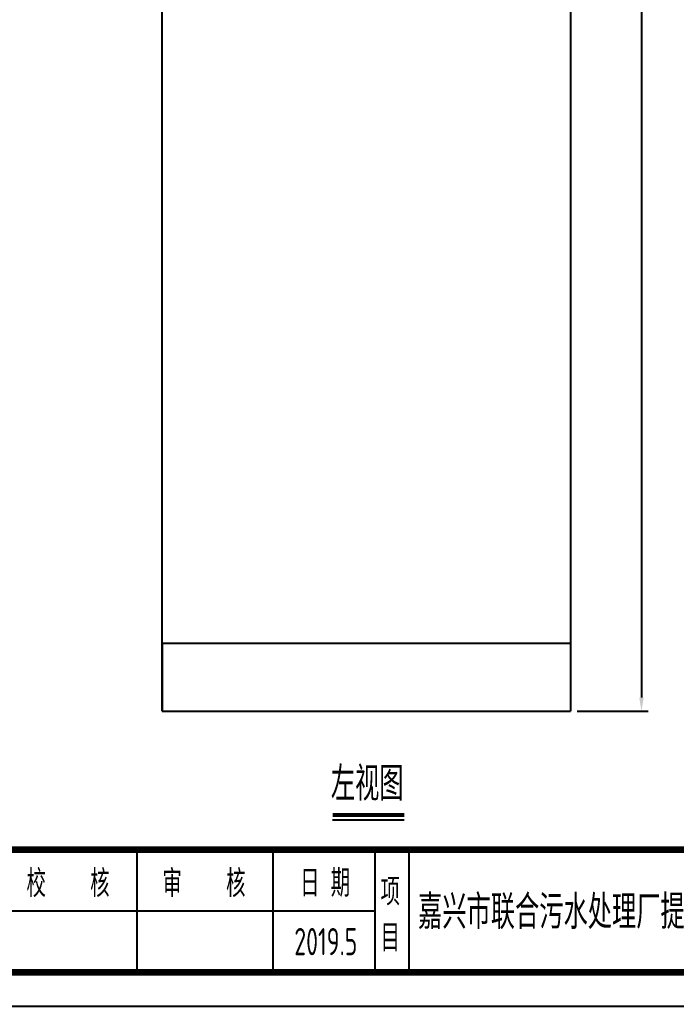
# Model space of a CAD drawing. Header units: millimetres. Extents: x 30557 to 235556, y -116603 to -73383.
# Drawn here: x 36101 to 37066, y -102363 to -100913 of the extents above; entities that cross this region are included whole.
import ezdxf
from ezdxf.enums import TextEntityAlignment as Align

# ---------------------------------------------------------------- set-up
doc = ezdxf.new("R2010")
doc.units = ezdxf.units.MM
doc.layers.add('_Drawing', color=7, linetype='Continuous', lineweight=25)
doc.styles.add('supcon', font='sceie.shx', dxfattribs={"width": 0.75, "height": 40, "bigfont": 'sceic.shx'})
doc.dimstyles.new('supcon', dxfattribs={"dimtxt": 20, "dimasz": 20, "dimexe": 10, "dimexo": 10, "dimgap": 5, "dimtad": 1, "dimtoh": 1, "dimdec": 0, "dimzin": 0, "dimdsep": 46, "dimtxsty": 'supcon', "dimcen": 0.09, "dimclrd": 2, "dimclre": 2, "dimclrt": 2, "dimadec": 0, "dimazin": 0, "dimtfac": 1, "dimtdec": 0, "dimtofl": 0, "dimtmove": 0, "dimatfit": 3, "dimfxl": 1, "dimtolj": 1, "dimtzin": 0, "dimarcsym": 0})

# ---------------------------------------------------------------- blocks, each defined once
blk = doc.blocks.new('supcon图框')
for p, q in [((3545.7, 1651.7), (3545.7, 1471.7)), ((3745.7, 1651.7), (3745.7, 1471.7)), ((3895.7, 1651.7), (3895.7, 1471.7)), ((3945.7, 1651.7), (3945.7, 1471.7)), ((3145.7, 1561.7), (3895.7, 1561.7))]:
    blk.add_line(p, q)
at = {"linetype": 'Continuous'}
blk.add_line((1987.7, 1421.7), (6145.7, 1421.7), dxfattribs=at)
at = {"linetype": 'Continuous', "const_width": 10}
blk.add_lwpolyline([(2195.7, 4311.7), (6095.7, 4311.7), (6095.7, 1471.7), (2195.7, 1471.7)], close=True, dxfattribs=at)
blk.add_lwpolyline([(2195.7, 1651.7), (6095.7, 1651.7)], dxfattribs=at)
at = {"style": 'supcon', "width": 0.75}
for s, p in [('校    核', (3444.8, 1604.2)), ('审    核', (3644.5, 1604.2)), ('日 期', (3822.5, 1604.2)), ('项', (3918.2, 1590.7)), ('目', (3918.2, 1522.9))]:
    blk.add_text(s, height=40, dxfattribs=at).set_placement(p, align=Align.MIDDLE)
blk = doc.blocks.new('*D122')
at = {"color": 2, "linetype": 'Continuous', "lineweight": -2}
for p, q in [((36920.1, -99729.3), (37024.5, -99729.3)), ((37014.5, -99749.3), (37014.5, -101909.3)), ((36920.1, -101929.3), (37024.5, -101929.3))]:
    blk.add_line(p, q, dxfattribs=at)
at = {"color": 2}
for points in [[(37017.8, -99749.3), (37011.2, -99749.3), (37014.5, -99729.3)], [(37011.2, -101909.3), (37017.8, -101909.3), (37014.5, -101929.3)]]:
    blk.add_solid(points, dxfattribs=at)
at = {"layer": 'DEFPOINTS', "color": 0}
for p in [(36910.1, -99729.3), (36910.1, -101929.3), (37014.5, -101929.3)]:
    blk.add_point(p, dxfattribs=at)
at = {"color": 2, "insert": (36989.5, -100829.3), "char_height": 40, "attachment_point": 5, "rotation": 90, "style": 'supcon'}
blk.add_mtext('\\A1;2200', dxfattribs=at)

msp = doc.modelspace()

# ---------------------------------------------------------------- linework, layer by layer
at = {"color": 0}
for p, q in [((36310.1, -101929.3), (36310.1, -99729.3)), ((36910.1, -99729.3), (36910.1, -101929.3))]:
    msp.add_line(p, q, dxfattribs=at)
at = {"lineweight": -3}
msp.add_line((36310.1, -101829.3), (36910.1, -101829.3), dxfattribs=at)
at = {"ltscale": 100}
for p, q in [((36310.1, -101829.3), (36310.1, -101929.3)), ((36910.1, -101829.3), (36910.1, -101929.3)), ((36310.1, -101929.3), (36910.1, -101929.3))]:
    msp.add_line(p, q, dxfattribs=at)
at = {"layer": '_Drawing'}
msp.add_line((36560.7, -102089.1), (36666, -102089.1), dxfattribs=at)
at = {"layer": '_Drawing', "const_width": 6}
msp.add_lwpolyline([(36560.7, -102081.8), (36665.9, -102081.8)], dxfattribs=at)

# ---------------------------------------------------------------- block references
msp.add_blockref('supcon图框', (32727.2, -103784.5))

# ---------------------------------------------------------------- texts
at = {"color": 3, "style": 'supcon', "width": 0.75}
msp.add_text('2019.5', height=40, dxfattribs=at).set_placement((36550.7, -102267.8), align=Align.MIDDLE)
at = {"layer": '_Drawing', "color": 2, "style": 'supcon', "width": 0.75}
msp.add_text('左视图', height=50, dxfattribs=at).set_placement((36558.1, -102060.9))
at = {"layer": '_Drawing', "color": 3, "style": 'supcon', "width": 0.75}
msp.add_text('嘉兴市联合污水处理厂提标改造工程', height=50, dxfattribs=at).set_placement((36971.2, -102221.7), align=Align.MIDDLE)

# ---------------------------------------------------------------- dimensions: what is measured, and where the dimension line sits
at = {"linetype": 'Continuous'}
dim = msp.add_linear_dim(base=(37014.5, -101929.3), p1=(36910.1, -99729.3), p2=(36910.1, -101929.3), angle=90, dimstyle='supcon', dxfattribs=at)
dim.commit()
dim.dimension.update_dxf_attribs({"geometry": '*D122', "text_midpoint": (36989.5, -100829.3)})

doc.saveas('drawing.dxf')
